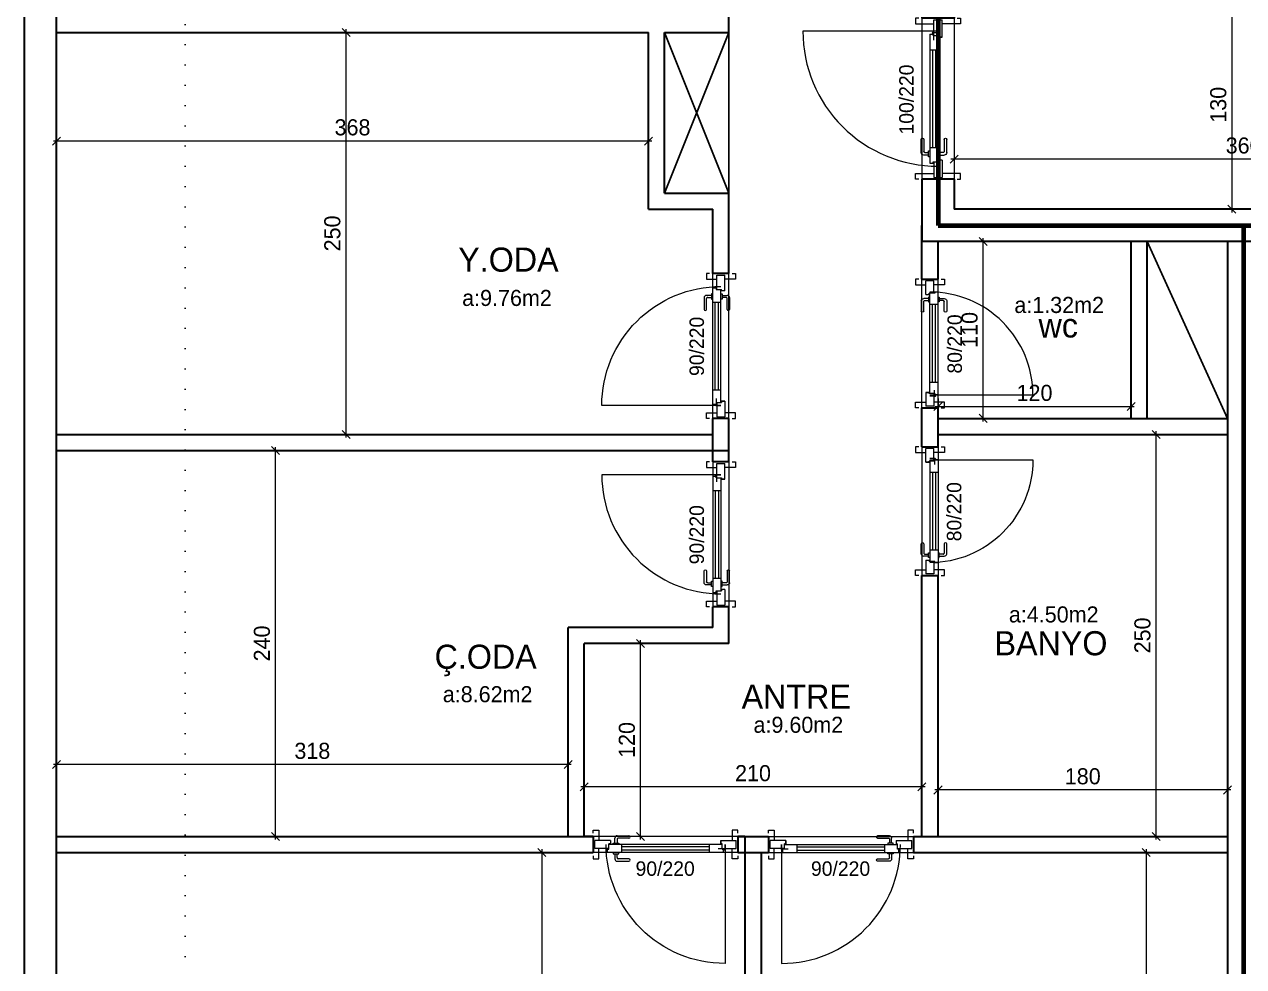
# Model space of a CAD drawing. Header units: centimetres. Extents: x 562865 to 1310255, y -148070 to 32737.
# Drawn here: x 599436 to 600194, y -1517 to -932 of the extents above; entities that cross this region are included whole.
import ezdxf
from ezdxf.enums import TextEntityAlignment as Align

# ---------------------------------------------------------------- set-up
doc = ezdxf.new("R2010")
doc.units = ezdxf.units.CM
doc.header["$LTSCALE"] = 2.5
doc.linetypes.add('DASHED', pattern=[0.25, 0.125, -0.125])
doc.linetypes.add('DOT', pattern=[0.25, 0, -0.25])
doc.layers.get('0').update_dxf_attribs({"color": 86})
for name, color, linetype, lineweight in [('1', 126, 'Continuous', 25), ('ADAKENARI', 18, 'Continuous', 5), ('DUVAR', 4, 'Continuous', 30), ('duvar-kesim', 7, 'Continuous', 0), ('GÖRÜNÜŞLER', 96, 'Continuous', 25), ('ince', 30, 'Continuous', 15), ('iç ölçü', 106, 'Continuous', 18), ('kapi', 9, 'Continuous', 0), ('kolon', 1, 'Continuous', 53)]:
    doc.layers.add(name, color=color, linetype=linetype, lineweight=lineweight)
for name, color, linetype in [('alan', 7, 'Continuous'), ('kapi-yazi', 7, 'Continuous'), ('mahal', 7, 'Continuous'), ('MAKINA', 4, 'Continuous'), ('MERBAS', 231, 'Continuous'), ('MIMARI', 3, 'Continuous'), ('Oda', 7, 'Continuous')]:
    doc.layers.add(name, color=color, linetype=linetype)
doc.styles.add('MAHALADI', font='arial.ttf')
doc.styles.add('PINAR', font='comic.ttf')
doc.dimstyles.new('TEMİZ ÖLÇÜ', dxfattribs={"dimtxt": 10, "dimasz": 5, "dimexe": 1.8, "dimexo": 0.625, "dimgap": 3, "dimtad": 1, "dimdec": 0, "dimrnd": 0.5, "dimzin": 1, "dimdsep": 46, "dimtxsty": 'PINAR', "dimblk": 'OBLIQUE', "dimcen": 0.9, "dimdle": 2, "dimclrd": 256, "dimclre": 256, "dimclrt": 7, "dimadec": 0, "dimazin": 0, "dimtfac": 1, "dimtdec": 0, "dimtofl": 0, "dimtmove": 2, "dimatfit": 2, "dimfxl": 10, "dimfxlon": 1, "dimlwd": -1, "dimlwe": -1, "dimarcsym": 0})

# ---------------------------------------------------------------- blocks, each defined once
blk = doc.blocks.new('_Oblique')
at = {"color": 0, "linetype": 'ByBlock', "lineweight": -2}
blk.add_line((-0.5, -0.5), (0.5, 0.5), dxfattribs=at)
blk = doc.blocks.new('*D174')
at = {"layer": 'Defpoints', "color": 0}
for p in [(600013.95, -977.73), (600373.95, -977.73), (600013.95, -1015.4)]:
    blk.add_point(p, dxfattribs=at)
at = {"layer": 'iç ölçü'}
for p, q in [((600375.95, -1015.4), (600011.95, -1015.4)), ((600013.95, -1010.4), (600013.95, -1017.2)), ((600373.95, -1010.4), (600373.95, -1017.2))]:
    blk.add_line(p, q, dxfattribs=at)
at = {"layer": 'iç ölçü', "linetype": 'ByBlock', "xscale": 5, "yscale": 5, "zscale": 5, "rotation": 180}
blk.add_blockref('_Oblique', (600013.95, -1015.4), dxfattribs=at)
at = {"layer": 'iç ölçü', "linetype": 'ByBlock', "xscale": 5, "yscale": 5, "zscale": 5}
blk.add_blockref('_Oblique', (600373.95, -1015.4), dxfattribs=at)
at = {"layer": 'iç ölçü', "color": 7, "insert": (600193.95, -1006.89), "char_height": 10, "attachment_point": 5, "style": 'PINAR'}
blk.add_mtext('360', dxfattribs=at)
blk = doc.blocks.new('*D148')
at = {"layer": 'Defpoints', "color": 0}
for p in [(594835.25, -754.66), (594855.25, -757.26), (594855.25, -770.98)]:
    blk.add_point(p, dxfattribs=at)
at = {"layer": 'iç ölçü'}
for p, q in [((594833.25, -757.26), (594857.25, -757.26)), ((594835.25, -755.28), (594835.25, -759.06)), ((594855.25, -767.26), (594855.25, -755.46))]:
    blk.add_line(p, q, dxfattribs=at)
at = {"layer": 'iç ölçü', "xscale": 5, "yscale": 5, "zscale": 5, "rotation": 180}
blk.add_blockref('_Oblique', (594835.25, -757.26), dxfattribs=at)
at = {"layer": 'iç ölçü', "xscale": 5, "yscale": 5, "zscale": 5}
blk.add_blockref('_Oblique', (594855.25, -757.26), dxfattribs=at)
at = {"layer": 'iç ölçü', "color": 7, "insert": (594847.75, -742.49), "char_height": 10, "attachment_point": 5, "style": 'PINAR'}
blk.add_mtext('20', dxfattribs=at)
blk = doc.blocks.new('*D149')
at = {"layer": 'Defpoints', "color": 0}
for p in [(595060.25, -732.85), (595060.25, -757.26), (594855.25, -770.98)]:
    blk.add_point(p, dxfattribs=at)
at = {"layer": 'iç ölçü'}
for p, q in [((595060.25, -747.26), (595060.25, -759.06)), ((594853.25, -757.26), (595062.25, -757.26)), ((594855.25, -767.26), (594855.25, -755.46))]:
    blk.add_line(p, q, dxfattribs=at)
at = {"layer": 'iç ölçü', "xscale": 5, "yscale": 5, "zscale": 5, "rotation": 180}
blk.add_blockref('_Oblique', (594855.25, -757.26), dxfattribs=at)
at = {"layer": 'iç ölçü', "xscale": 5, "yscale": 5, "zscale": 5}
blk.add_blockref('_Oblique', (595060.25, -757.26), dxfattribs=at)
at = {"layer": 'iç ölçü', "color": 7, "insert": (594957.75, -748.79), "char_height": 10, "attachment_point": 5, "style": 'PINAR'}
blk.add_mtext('205', dxfattribs=at)
blk = doc.blocks.new('*D150')
at = {"layer": 'Defpoints', "color": 0}
for p in [(595060.25, -732.85), (595085.25, -754.82), (595085.25, -757.26)]:
    blk.add_point(p, dxfattribs=at)
at = {"layer": 'iç ölçü'}
for p, q in [((595060.25, -747.26), (595060.25, -759.06)), ((595058.25, -757.26), (595087.25, -757.26)), ((595085.25, -755.44), (595085.25, -759.06))]:
    blk.add_line(p, q, dxfattribs=at)
at = {"layer": 'iç ölçü', "xscale": 5, "yscale": 5, "zscale": 5, "rotation": 180}
blk.add_blockref('_Oblique', (595060.25, -757.26), dxfattribs=at)
at = {"layer": 'iç ölçü', "xscale": 5, "yscale": 5, "zscale": 5}
blk.add_blockref('_Oblique', (595085.25, -757.26), dxfattribs=at)
at = {"layer": 'iç ölçü', "color": 7, "insert": (595072.75, -745.8), "char_height": 10, "attachment_point": 5, "style": 'PINAR'}
blk.add_mtext('25', dxfattribs=at)
blk = doc.blocks.new('*D151')
at = {"layer": 'Defpoints', "color": 0}
for p in [(595021.92, -789.21), (595028.67, -789.21), (595028.67, -814.21)]:
    blk.add_point(p, dxfattribs=at)
at = {"layer": 'iç ölçü'}
for p, q in [((595021.92, -816.21), (595021.92, -787.21)), ((595028.05, -789.21), (595020.12, -789.21)), ((595028.05, -814.21), (595020.12, -814.21))]:
    blk.add_line(p, q, dxfattribs=at)
at = {"layer": 'iç ölçü', "xscale": 5, "yscale": 5, "zscale": 5}
for p, rotation in [((595021.92, -789.21), 90), ((595021.92, -814.21), 270)]:
    blk.add_blockref('_Oblique', p, dxfattribs=dict(at, rotation=rotation))
at = {"layer": 'iç ölçü', "color": 7, "insert": (595033.82, -801.71), "char_height": 10, "attachment_point": 5, "rotation": 90, "style": 'PINAR'}
blk.add_mtext('25', dxfattribs=at)
blk = doc.blocks.new('*D152')
at = {"layer": 'Defpoints', "color": 0}
for p in [(595021.92, -609.21), (595026.14, -609.21), (595028.67, -789.21)]:
    blk.add_point(p, dxfattribs=at)
at = {"layer": 'iç ölçü'}
for p, q in [((595025.52, -609.21), (595020.12, -609.21)), ((595021.92, -791.21), (595021.92, -607.21)), ((595028.05, -789.21), (595020.12, -789.21))]:
    blk.add_line(p, q, dxfattribs=at)
at = {"layer": 'iç ölçü', "xscale": 5, "yscale": 5, "zscale": 5}
for p, rotation in [((595021.92, -609.21), 90), ((595021.92, -789.21), 270)]:
    blk.add_blockref('_Oblique', p, dxfattribs=dict(at, rotation=rotation))
at = {"layer": 'iç ölçü', "color": 7, "insert": (595013.46, -699.21), "char_height": 10, "attachment_point": 5, "rotation": 90, "style": 'PINAR'}
blk.add_mtext('180', dxfattribs=at)
blk = doc.blocks.new('*D153')
at = {"layer": 'Defpoints', "color": 0}
for p in [(595021.92, -584.21), (595026.14, -584.21), (595026.14, -609.21)]:
    blk.add_point(p, dxfattribs=at)
at = {"layer": 'iç ölçü'}
for p, q in [((595021.92, -611.21), (595021.92, -582.21)), ((595025.52, -584.21), (595020.12, -584.21)), ((595025.52, -609.21), (595020.12, -609.21))]:
    blk.add_line(p, q, dxfattribs=at)
at = {"layer": 'iç ölçü', "xscale": 5, "yscale": 5, "zscale": 5}
for p, rotation in [((595021.92, -584.21), 90), ((595021.92, -609.21), 270)]:
    blk.add_blockref('_Oblique', p, dxfattribs=dict(at, rotation=rotation))
at = {"layer": 'iç ölçü', "color": 7, "insert": (595037.05, -596.71), "char_height": 10, "attachment_point": 5, "rotation": 90, "style": 'PINAR'}
blk.add_mtext('25', dxfattribs=at)
blk = doc.blocks.new('*D154')
at = {"layer": 'Defpoints', "color": 0}
for p in [(594705.25, -699.23), (594705.25, -700.16), (594835.25, -699.23)]:
    blk.add_point(p, dxfattribs=at)
at = {"layer": 'iç ölçü'}
for p, q in [((594837.25, -700.16), (594703.25, -700.16)), ((594705.25, -699.85), (594705.25, -701.96)), ((594835.25, -699.85), (594835.25, -701.96))]:
    blk.add_line(p, q, dxfattribs=at)
at = {"layer": 'iç ölçü', "xscale": 5, "yscale": 5, "zscale": 5, "rotation": 180}
blk.add_blockref('_Oblique', (594705.25, -700.16), dxfattribs=at)
at = {"layer": 'iç ölçü', "xscale": 5, "yscale": 5, "zscale": 5}
blk.add_blockref('_Oblique', (594835.25, -700.16), dxfattribs=at)
at = {"layer": 'iç ölçü', "color": 7, "insert": (594770.25, -691.73), "char_height": 10, "attachment_point": 5, "style": 'PINAR'}
blk.add_mtext('130', dxfattribs=at)
blk = doc.blocks.new('fm-door1')
at = {"linetype": 'Continuous'}
for p, q in [((0, 25), (0, -25)), ((100, 25), (0, 25)), ((79.7, 31.8), (79.7, -0.3)), ((84, 27.6), (127.8, 27.6)), ((90, 50), (910, 50)), ((90, 50), (90, 30)), ((100, 30), (90, 30)), ((100, 30), (100, -5)), ((100, 30), (100, -5)), ((100, 0), (900, 0)), ((190, 50), (190, 0)), ((810, 50), (810, 0)), ((910, 30), (900, 30)), ((900, 30), (900, -5)), ((900, 25), (1000, 25)), ((910, 50), (910, 30)), ((1000, 25), (1000, -25)), ((110, -25), (0, -25)), ((100, -5), (110, -5)), ((110, -5), (100, -5)), ((110, -5), (110, -25)), ((110, -25), (110, -5)), ((890, -25), (890, -5)), ((890, -5), (900, -5)), ((890, -25), (1000, -25))]:
    blk.add_line(p, q, dxfattribs=at)
at = {"color": 8, "linetype": 'Continuous'}
for p, q in [((190, 35), (810, 35)), ((190, 15), (810, 15))]:
    blk.add_line(p, q, dxfattribs=at)
at = {"linetype": 'Continuous'}
for points in [[(857.6, 58.1), (857.6, 88.9, 0.414214), (842.4, 104.1), (758.6, 104.1, 1), (758.6, 88.9), (834.8, 88.9, -0.414214), (842.4, 81.3), (842.4, 58.1)], [(857.6, -8.1), (857.6, -38.9, -0.414214), (842.4, -54.1), (758.6, -54.1, -1), (758.6, -38.9), (834.8, -38.9, 0.414214), (842.4, -31.3), (842.4, -8.1)]]:
    blk.add_lwpolyline(points, format="xyb", dxfattribs=at)
for points in [[(869, 50), (869, 58.1), (831, 58.1), (831, 50)], [(869, 0), (869, -8.1), (831, -8.1), (831, 0)]]:
    blk.add_lwpolyline(points, dxfattribs=at)
blk.add_circle((84, 31.8), 4.26, dxfattribs=at)
blk = doc.blocks.new('*D145')
at = {"layer": 'Defpoints', "color": 0}
for p in [(594908.08, -814.21), (594877.98, -944.21), (594908.08, -944.21)]:
    blk.add_point(p, dxfattribs=at)
at = {"layer": 'iç ölçü'}
for p, q in [((594882.98, -814.21), (594876.18, -814.21)), ((594877.98, -812.21), (594877.98, -946.21)), ((594882.98, -944.21), (594876.18, -944.21))]:
    blk.add_line(p, q, dxfattribs=at)
at = {"layer": 'iç ölçü', "xscale": 5, "yscale": 5, "zscale": 5}
for p, rotation in [((594877.98, -814.21), 90), ((594877.98, -944.21), 270)]:
    blk.add_blockref('_Oblique', p, dxfattribs=dict(at, rotation=rotation))
at = {"layer": 'iç ölçü', "color": 7, "insert": (594869.55, -879.21), "char_height": 10, "attachment_point": 5, "rotation": 90, "style": 'PINAR'}
blk.add_mtext('130', dxfattribs=at)
blk = doc.blocks.new('*D146')
at = {"layer": 'Defpoints', "color": 0}
for p in [(594879, -84.21), (594885.25, -84.21), (594877.98, -214.21)]:
    blk.add_point(p, dxfattribs=at)
at = {"layer": 'iç ölçü'}
for p, q in [((594879, -216.21), (594879, -82.21)), ((594884, -84.21), (594877.2, -84.21)), ((594878.61, -214.21), (594880.8, -214.21))]:
    blk.add_line(p, q, dxfattribs=at)
at = {"layer": 'iç ölçü', "xscale": 5, "yscale": 5, "zscale": 5}
for p, rotation in [((594879, -84.21), 90), ((594879, -214.21), 270)]:
    blk.add_blockref('_Oblique', p, dxfattribs=dict(at, rotation=rotation))
at = {"layer": 'iç ölçü', "color": 7, "insert": (594870.57, -149.21), "char_height": 10, "attachment_point": 5, "rotation": 90, "style": 'PINAR'}
blk.add_mtext('130', dxfattribs=at)
blk = doc.blocks.new('*D147')
at = {"layer": 'Defpoints', "color": 0}
for p in [(594705.25, -288.43), (594835.25, -288.43), (594835.25, -303.04)]:
    blk.add_point(p, dxfattribs=at)
at = {"layer": 'iç ölçü'}
for p, q in [((594703.25, -303.04), (594837.25, -303.04)), ((594705.25, -298.04), (594705.25, -304.84)), ((594835.25, -298.04), (594835.25, -304.84))]:
    blk.add_line(p, q, dxfattribs=at)
at = {"layer": 'iç ölçü', "xscale": 5, "yscale": 5, "zscale": 5, "rotation": 180}
blk.add_blockref('_Oblique', (594705.25, -303.04), dxfattribs=at)
at = {"layer": 'iç ölçü', "xscale": 5, "yscale": 5, "zscale": 5}
blk.add_blockref('_Oblique', (594835.25, -303.04), dxfattribs=at)
at = {"layer": 'iç ölçü', "color": 7, "insert": (594770.25, -294.61), "char_height": 10, "attachment_point": 5, "style": 'PINAR'}
blk.add_mtext('130', dxfattribs=at)
blk = doc.blocks.new('*D198')
at = {"layer": 'Defpoints', "color": 0}
for p in [(600051.9, -1446.52), (600051.9, -1761.52), (600133.32, -1761.52)]:
    blk.add_point(p, dxfattribs=at)
at = {"layer": 'iç ölçü'}
for p, q in [((600128.32, -1446.52), (600135.12, -1446.52)), ((600133.32, -1444.52), (600133.32, -1763.52)), ((600128.32, -1761.52), (600135.12, -1761.52))]:
    blk.add_line(p, q, dxfattribs=at)
at = {"layer": 'iç ölçü', "linetype": 'ByBlock', "xscale": 5, "yscale": 5, "zscale": 5}
for p, rotation in [((600133.32, -1446.52), 90), ((600133.32, -1761.52), 270)]:
    blk.add_blockref('_Oblique', p, dxfattribs=dict(at, rotation=rotation))
at = {"layer": 'iç ölçü', "color": 7, "insert": (600124.83, -1604.02), "char_height": 10, "attachment_point": 5, "rotation": 90, "style": 'PINAR'}
blk.add_mtext('315', dxfattribs=at)
blk = doc.blocks.new('*D201')
at = {"layer": 'Defpoints', "color": 0}
for p in [(599711.36, -1446.52), (599711.36, -1881.52), (599757.64, -1881.52)]:
    blk.add_point(p, dxfattribs=at)
at = {"layer": 'iç ölçü'}
for p, q in [((599752.64, -1446.52), (599759.44, -1446.52)), ((599757.64, -1444.52), (599757.64, -1883.52)), ((599752.64, -1881.52), (599759.44, -1881.52))]:
    blk.add_line(p, q, dxfattribs=at)
at = {"layer": 'iç ölçü', "linetype": 'ByBlock', "xscale": 5, "yscale": 5, "zscale": 5}
for p, rotation in [((599757.64, -1446.52), 90), ((599757.64, -1881.52), 270)]:
    blk.add_blockref('_Oblique', p, dxfattribs=dict(at, rotation=rotation))
at = {"layer": 'iç ölçü', "color": 7, "insert": (599749.15, -1664.02), "char_height": 10, "attachment_point": 5, "rotation": 90, "style": 'PINAR'}
blk.add_mtext('435', dxfattribs=at)
blk = doc.blocks.new('*D203')
at = {"layer": 'Defpoints', "color": 0}
for p in [(599592.07, -1196.52), (599631.28, -1196.52), (599631.28, -1436.52)]:
    blk.add_point(p, dxfattribs=at)
at = {"layer": 'iç ölçü'}
for p, q in [((599597.07, -1196.52), (599590.27, -1196.52)), ((599592.07, -1438.52), (599592.07, -1194.52)), ((599597.07, -1436.52), (599590.27, -1436.52))]:
    blk.add_line(p, q, dxfattribs=at)
at = {"layer": 'iç ölçü', "linetype": 'ByBlock', "xscale": 5, "yscale": 5, "zscale": 5}
for p, rotation in [((599592.07, -1196.52), 90), ((599592.07, -1436.52), 270)]:
    blk.add_blockref('_Oblique', p, dxfattribs=dict(at, rotation=rotation))
at = {"layer": 'iç ölçü', "color": 7, "insert": (599583.66, -1316.52), "char_height": 10, "attachment_point": 5, "rotation": 90, "style": 'PINAR'}
blk.add_mtext('240', dxfattribs=at)
blk = doc.blocks.new('*D204')
at = {"layer": 'Defpoints', "color": 0}
for p in [(599455.95, -1333.03), (599773.95, -1333.03), (599455.95, -1391.8)]:
    blk.add_point(p, dxfattribs=at)
at = {"layer": 'iç ölçü'}
for p, q in [((599455.95, -1386.8), (599455.95, -1393.6)), ((599773.95, -1386.8), (599773.95, -1393.6)), ((599775.95, -1391.8), (599453.95, -1391.8))]:
    blk.add_line(p, q, dxfattribs=at)
at = {"layer": 'iç ölçü', "linetype": 'ByBlock', "xscale": 5, "yscale": 5, "zscale": 5, "rotation": 180}
blk.add_blockref('_Oblique', (599455.95, -1391.8), dxfattribs=at)
at = {"layer": 'iç ölçü', "linetype": 'ByBlock', "xscale": 5, "yscale": 5, "zscale": 5}
blk.add_blockref('_Oblique', (599773.95, -1391.8), dxfattribs=at)
at = {"layer": 'iç ölçü', "color": 7, "insert": (599614.95, -1383.34), "char_height": 10, "attachment_point": 5, "style": 'PINAR'}
blk.add_mtext('318', dxfattribs=at)
blk = doc.blocks.new('*D205')
at = {"layer": 'Defpoints', "color": 0}
for p in [(599635.93, -936.52), (599649.86, -936.52), (599649.86, -1186.52)]:
    blk.add_point(p, dxfattribs=at)
at = {"layer": 'iç ölçü'}
for p, q in [((599640.93, -936.52), (599634.13, -936.52)), ((599635.93, -1188.52), (599635.93, -934.52)), ((599640.93, -1186.52), (599634.13, -1186.52))]:
    blk.add_line(p, q, dxfattribs=at)
at = {"layer": 'iç ölçü', "linetype": 'ByBlock', "xscale": 5, "yscale": 5, "zscale": 5}
for p, rotation in [((599635.93, -936.52), 90), ((599635.93, -1186.52), 270)]:
    blk.add_blockref('_Oblique', p, dxfattribs=dict(at, rotation=rotation))
at = {"layer": 'iç ölçü', "color": 7, "insert": (599627.45, -1061.52), "char_height": 10, "attachment_point": 5, "rotation": 90, "style": 'PINAR'}
blk.add_mtext('250', dxfattribs=at)
blk = doc.blocks.new('*D206')
at = {"layer": 'Defpoints', "color": 0}
for p in [(599455.95, -1004.11), (599455.95, -1010.29), (599823.95, -1010.29)]:
    blk.add_point(p, dxfattribs=at)
at = {"layer": 'iç ölçü'}
for p, q in [((599825.95, -1004.11), (599453.95, -1004.11)), ((599455.95, -1009.11), (599455.95, -1002.31)), ((599823.95, -1009.11), (599823.95, -1002.31))]:
    blk.add_line(p, q, dxfattribs=at)
at = {"layer": 'iç ölçü', "linetype": 'ByBlock', "xscale": 5, "yscale": 5, "zscale": 5, "rotation": 180}
blk.add_blockref('_Oblique', (599455.95, -1004.11), dxfattribs=at)
at = {"layer": 'iç ölçü', "linetype": 'ByBlock', "xscale": 5, "yscale": 5, "zscale": 5}
blk.add_blockref('_Oblique', (599823.95, -1004.11), dxfattribs=at)
at = {"layer": 'iç ölçü', "color": 7, "insert": (599639.95, -995.6), "char_height": 10, "attachment_point": 5, "style": 'PINAR'}
blk.add_mtext('368', dxfattribs=at)
blk = doc.blocks.new('*D212')
at = {"layer": 'Defpoints', "color": 0}
for p in [(600139.57, -1186.52), (600149.17, -1186.52), (600149.17, -1436.52)]:
    blk.add_point(p, dxfattribs=at)
at = {"layer": 'iç ölçü'}
for p, q in [((600144.57, -1186.52), (600137.77, -1186.52)), ((600139.57, -1438.52), (600139.57, -1184.52)), ((600144.57, -1436.52), (600137.77, -1436.52))]:
    blk.add_line(p, q, dxfattribs=at)
at = {"layer": 'iç ölçü', "linetype": 'ByBlock', "xscale": 5, "yscale": 5, "zscale": 5}
for p, rotation in [((600139.57, -1186.52), 90), ((600139.57, -1436.52), 270)]:
    blk.add_blockref('_Oblique', p, dxfattribs=dict(at, rotation=rotation))
at = {"layer": 'iç ölçü', "color": 7, "insert": (600131.09, -1311.52), "char_height": 10, "attachment_point": 5, "rotation": 90, "style": 'PINAR'}
blk.add_mtext('250', dxfattribs=at)
blk = doc.blocks.new('*D213')
at = {"layer": 'Defpoints', "color": 0}
for p in [(600183.95, -1215.16), (600003.95, -1335.71), (600003.95, -1407.63)]:
    blk.add_point(p, dxfattribs=at)
at = {"layer": 'iç ölçü'}
for p, q in [((600185.95, -1407.63), (600001.95, -1407.63)), ((600003.95, -1402.63), (600003.95, -1409.43)), ((600183.95, -1402.63), (600183.95, -1409.43))]:
    blk.add_line(p, q, dxfattribs=at)
at = {"layer": 'iç ölçü', "linetype": 'ByBlock', "xscale": 5, "yscale": 5, "zscale": 5, "rotation": 180}
blk.add_blockref('_Oblique', (600003.95, -1407.63), dxfattribs=at)
at = {"layer": 'iç ölçü', "linetype": 'ByBlock', "xscale": 5, "yscale": 5, "zscale": 5}
blk.add_blockref('_Oblique', (600183.95, -1407.63), dxfattribs=at)
at = {"layer": 'iç ölçü', "color": 7, "insert": (600093.95, -1399.17), "char_height": 10, "attachment_point": 5, "style": 'PINAR'}
blk.add_mtext('180', dxfattribs=at)
blk = doc.blocks.new('*D214')
at = {"layer": 'Defpoints', "color": 0}
for p in [(600032.03, -1066.52), (600090.52, -1066.52), (600090.52, -1176.52)]:
    blk.add_point(p, dxfattribs=at)
at = {"layer": 'iç ölçü'}
for p, q in [((600037.03, -1066.52), (600030.23, -1066.52)), ((600032.03, -1178.52), (600032.03, -1064.52)), ((600037.03, -1176.52), (600030.23, -1176.52))]:
    blk.add_line(p, q, dxfattribs=at)
at = {"layer": 'iç ölçü', "linetype": 'ByBlock', "xscale": 5, "yscale": 5, "zscale": 5}
for p, rotation in [((600032.03, -1066.52), 90), ((600032.03, -1176.52), 270)]:
    blk.add_blockref('_Oblique', p, dxfattribs=dict(at, rotation=rotation))
at = {"layer": 'iç ölçü', "color": 7, "insert": (600023.62, -1121.52), "char_height": 10, "attachment_point": 5, "rotation": 90, "style": 'PINAR'}
blk.add_mtext('110', dxfattribs=at)
blk = doc.blocks.new('*D215')
at = {"layer": 'Defpoints', "color": 0}
for p in [(600003.95, -1084.69), (600123.95, -1084.69), (600123.95, -1169.16)]:
    blk.add_point(p, dxfattribs=at)
at = {"layer": 'iç ölçü'}
for p, q in [((600003.95, -1164.16), (600003.95, -1170.96)), ((600123.95, -1164.16), (600123.95, -1170.96)), ((600001.95, -1169.16), (600125.95, -1169.16))]:
    blk.add_line(p, q, dxfattribs=at)
at = {"layer": 'iç ölçü', "linetype": 'ByBlock', "xscale": 5, "yscale": 5, "zscale": 5, "rotation": 180}
blk.add_blockref('_Oblique', (600003.95, -1169.16), dxfattribs=at)
at = {"layer": 'iç ölçü', "linetype": 'ByBlock', "xscale": 5, "yscale": 5, "zscale": 5}
blk.add_blockref('_Oblique', (600123.95, -1169.16), dxfattribs=at)
at = {"layer": 'iç ölçü', "color": 7, "insert": (600063.95, -1160.75), "char_height": 10, "attachment_point": 5, "style": 'PINAR'}
blk.add_mtext('120', dxfattribs=at)
blk = doc.blocks.new('*D195')
at = {"layer": 'Defpoints', "color": 0}
for p in [(599783.95, -1405.64), (599783.95, -1410.84), (599993.95, -1410.84)]:
    blk.add_point(p, dxfattribs=at)
at = {"layer": 'iç ölçü'}
for p, q in [((599995.95, -1405.64), (599781.95, -1405.64)), ((599783.95, -1410.21), (599783.95, -1403.84)), ((599993.95, -1410.21), (599993.95, -1403.84))]:
    blk.add_line(p, q, dxfattribs=at)
at = {"layer": 'iç ölçü', "linetype": 'ByBlock', "xscale": 5, "yscale": 5, "zscale": 5, "rotation": 180}
blk.add_blockref('_Oblique', (599783.95, -1405.64), dxfattribs=at)
at = {"layer": 'iç ölçü', "linetype": 'ByBlock', "xscale": 5, "yscale": 5, "zscale": 5}
blk.add_blockref('_Oblique', (599993.95, -1405.64), dxfattribs=at)
at = {"layer": 'iç ölçü', "color": 7, "insert": (599888.95, -1397.23), "char_height": 10, "attachment_point": 5, "style": 'PINAR'}
blk.add_mtext('210', dxfattribs=at)
blk = doc.blocks.new('*D196')
at = {"layer": 'Defpoints', "color": 0}
for p in [(599818.95, -1316.52), (599828.95, -1316.52), (599834.57, -1436.52)]:
    blk.add_point(p, dxfattribs=at)
at = {"layer": 'iç ölçü'}
for p, q in [((599823.95, -1316.52), (599817.15, -1316.52)), ((599818.95, -1438.52), (599818.95, -1314.52)), ((599823.95, -1436.52), (599817.15, -1436.52))]:
    blk.add_line(p, q, dxfattribs=at)
at = {"layer": 'iç ölçü', "linetype": 'ByBlock', "xscale": 5, "yscale": 5, "zscale": 5}
for p, rotation in [((599818.95, -1316.52), 90), ((599818.95, -1436.52), 270)]:
    blk.add_blockref('_Oblique', p, dxfattribs=dict(at, rotation=rotation))
at = {"layer": 'iç ölçü', "color": 7, "insert": (599810.54, -1376.52), "char_height": 10, "attachment_point": 5, "rotation": 90, "style": 'PINAR'}
blk.add_mtext('120', dxfattribs=at)
blk = doc.blocks.new('A$C25296537')
at = {"color": 4, "ltscale": 0.1}
for p, q in [((245.32, 314.98), (241.85, 314.98)), ((241.85, 314.98), (241.85, 263.57)), ((245.32, 314.98), (245.32, 263.57)), ((241.85, 263.57), (245.32, 263.57)), ((249.24, 264.98), (245.71, 264.98)), ((245.71, 264.98), (245.71, 214.98)), ((249.24, 264.98), (249.24, 214.98)), ((245.71, 214.98), (249.24, 214.98))]:
    blk.add_line(p, q, dxfattribs=at)
at = {"layer": '1', "linetype": 'DASHED', "ltscale": 20}
blk.add_line((224, 725), (224, 722), dxfattribs=at)
at = {"layer": 'DUVAR'}
for p, q in [((474, 900), (74, 900)), ((74, 861.21), (74, 900)), ((474, 861.21), (474, 900)), ((454, 880), (94, 880)), ((94, 861.21), (94, 880)), ((454, 861.21), (454, 880)), ((94, 861.21), (74, 861.21)), ((454, 861.21), (474, 861.21)), ((74, 750), (74, 761.21)), ((94, 761.21), (74, 761.21)), ((94, 750), (94, 761.21)), ((454, 750), (454, 761.21)), ((454, 761.21), (474, 761.21)), ((474, 750), (474, 761.21)), ((74, 210), (74, 690)), ((94, 210), (94, 690)), ((224, 355), (224, 314.98)), ((244, 355), (244, 314.98)), ((224, 314.98), (244, 314.98)), ((224, 214.98), (224, 175)), ((224, 214.98), (244, 214.98)), ((244, 214.98), (244, 175)), ((74, 150), (74, 138.79)), ((94, 150), (94, 138.79)), ((454, 150), (454, 138.79)), ((474, 150), (474, 138.79)), ((94, 138.79), (74, 138.79)), ((454, 138.79), (474, 138.79)), ((74, 38.79), (74, 0)), ((94, 38.79), (74, 38.79)), ((94, 38.79), (94, 20)), ((454, 38.79), (454, 20)), ((454, 38.79), (474, 38.79)), ((474, 38.79), (474, 0)), ((454, 20), (94, 20)), ((474, 0), (74, 0))]:
    blk.add_line(p, q, dxfattribs=at)
at = {"layer": 'duvar-kesim'}
for p, q in [((74, 761.21), (74, 861.21)), ((94, 761.21), (94, 861.21)), ((454, 761.21), (454, 861.21)), ((474, 761.21), (474, 861.21)), ((224, 314.98), (224, 214.98)), ((244, 314.98), (244, 214.98)), ((74, 138.79), (74, 38.79)), ((94, 138.79), (94, 38.79)), ((454, 138.79), (454, 38.79)), ((474, 138.79), (474, 38.79))]:
    blk.add_line(p, q, dxfattribs=at)
at = {"layer": 'ince', "ltscale": 0.1}
for p, q in [((244, 330.42), (265.64, 330.42)), ((265.64, 330.42), (265.64, 198.81)), ((244, 302.6), (244, 314.98)), ((244, 214.98), (244, 198.81)), ((244, 198.81), (265.64, 198.81))]:
    blk.add_line(p, q, dxfattribs=at)
at = {"layer": 'kapi'}
for points in [[(72, 861.21), (70, 861.21), (70, 857.71), (81.5, 857.71)], [(96, 861.21), (98, 861.21), (98, 857.71), (86.5, 857.71)], [(452, 861.21), (450, 861.21), (450, 857.71), (461.5, 857.71)], [(476, 861.21), (478, 861.21), (478, 857.71), (466.5, 857.71)], [(72, 761.21), (70, 761.21), (70, 764.71), (81.5, 764.71)], [(96, 761.21), (98, 761.21), (98, 764.71), (86.5, 764.71)], [(452, 761.21), (450, 761.21), (450, 764.71), (461.5, 764.71)], [(476, 761.21), (478, 761.21), (478, 764.71), (466.5, 764.71)], [(72, 138.79), (70, 138.79), (70, 135.29), (81.5, 135.29)], [(96, 138.79), (98, 138.79), (98, 135.29), (86.5, 135.29)], [(452, 138.79), (450, 138.79), (450, 135.29), (461.5, 135.29)], [(476, 138.79), (478, 138.79), (478, 135.29), (466.5, 135.29)], [(72, 38.79), (70, 38.79), (70, 42.29), (81.5, 42.29)], [(96, 38.79), (98, 38.79), (98, 42.29), (86.5, 42.29)], [(452, 38.79), (450, 38.79), (450, 42.29), (461.5, 42.29)], [(476, 38.79), (478, 38.79), (478, 42.29), (466.5, 42.29)]]:
    blk.add_lwpolyline(points, dxfattribs=at)
for points in [[(84, 769.21), (0, 769.21, -0.414214), (84, 853.21, -0.414214)], [(464, 769.21), (548, 769.21, 0.414214), (464, 853.21, 0.414214)], [(84, 130.79), (0, 130.79, 0.414214), (84, 46.79, 0.414214)], [(464, 130.79), (548, 130.79, -0.414214), (464, 46.79, -0.414214)]]:
    blk.add_lwpolyline(points, format="xyb", dxfattribs=at)
at = {"layer": 'kolon'}
for points in [[(74, 750), (104, 750), (104, 690), (74, 690)], [(474, 150), (474, 750), (224, 750), (224, 720), (449, 720), (449, 380), (224, 380), (224, 355), (449, 355), (449, 175), (224, 175), (224, 150)], [(74, 210), (104, 210), (104, 150), (74, 150)]]:
    blk.add_lwpolyline(points, close=True, dxfattribs=at)
blk.add_lwpolyline([(224, 150), (474, 150)], dxfattribs=at)
at = {"layer": 'MAKINA', "ltscale": 0.1}
for p, q in [((412.79, 211.39), (412.79, 216.08)), ((441.45, 216.08), (441.45, 211.39))]:
    blk.add_line(p, q, dxfattribs=at)
at = {"layer": 'MERBAS'}
for p, q in [((224, 600), (224, 720)), ((224, 720), (449, 720)), ((449, 720), (449, 380)), ((224, 380), (224, 500)), ((449, 380), (224, 380))]:
    blk.add_line(p, q, dxfattribs=at)
for points in [[(224, 660), (319, 660, -0.414214), (389, 590), (389, 510, -0.414214), (319, 440), (224, 440)], [(224, 600), (319, 600, -0.414214), (329, 590), (329, 510, -0.414214), (319, 500), (224, 500)]]:
    blk.add_lwpolyline(points, format="xyb", dxfattribs=at)
at = {"layer": 'MIMARI', "ltscale": 0.1}
for p, q in [((333.87, 360.5), (331.52, 360.5)), ((331.52, 337.69), (331.52, 360.5)), ((333.87, 340.03), (333.87, 360.5)), ((345.6, 360.5), (343.26, 360.5)), ((343.26, 360.5), (343.26, 340.03)), ((345.6, 360.5), (345.6, 337.69)), ((345.6, 337.69), (331.52, 337.69)), ((343.26, 340.03), (333.87, 340.03)), ((412.79, 318.61), (441.45, 318.61)), ((412.79, 318.61), (441.45, 318.61)), ((412.79, 313.92), (412.79, 318.61)), ((441.45, 318.61), (441.45, 313.92)), ((441.45, 318.61), (441.45, 313.92)), ((412.79, 313.92), (441.45, 313.92)), ((412.79, 313.92), (441.45, 313.92)), ((412.79, 308.05), (424.53, 308.05)), ((412.79, 221.95), (412.79, 308.05)), ((424.53, 221.95), (424.53, 308.05)), ((412.79, 221.95), (424.53, 221.95)), ((412.79, 216.08), (441.45, 216.08)), ((412.79, 211.39), (441.45, 211.39)), ((345.6, 192.31), (331.52, 192.31)), ((331.52, 192.31), (331.52, 169.5)), ((343.26, 189.97), (333.87, 189.97)), ((333.87, 189.97), (333.87, 169.5)), ((343.26, 169.5), (343.26, 189.97)), ((345.6, 169.5), (345.6, 192.31)), ((333.87, 169.5), (331.52, 169.5)), ((345.6, 169.5), (343.26, 169.5))]:
    blk.add_line(p, q, dxfattribs=at)
for points in [[(343.26, 355), (333.87, 355)], [(390.47, 194.95), (402.43, 194.95), (402.43, 335.05), (251.07, 335.05), (251.07, 330.42)], [(390.47, 197.3), (400.08, 197.3), (400.08, 332.7), (253.42, 332.7), (253.42, 330.42)], [(251.07, 198.81), (251.07, 194.95), (390.47, 194.95)], [(253.42, 198.81), (253.42, 197.3), (390.47, 197.3)], [(343.26, 175), (333.87, 175)]]:
    blk.add_lwpolyline(points, dxfattribs=at)
for points in [[(341.01, 337.69), (341.01, 336.49), (335.96, 336.49), (335.96, 337.69)], [(339.54, 336.49), (338.59, 335.05), (338.56, 335.05), (337.65, 336.49)], [(341.01, 192.31), (341.01, 193.51), (335.96, 193.51), (335.96, 192.31)], [(339.54, 193.51), (338.59, 194.95), (338.56, 194.95), (337.65, 193.51)]]:
    blk.add_lwpolyline(points, close=True, dxfattribs=at)
for points in [[(341.01, 337.69), (341.01, 336.49), (335.96, 337.69), (335.96, 336.49)], [(337.65, 336.49), (338.56, 335.05), (339.54, 336.49), (338.58, 335.02)], [(341.01, 192.31), (341.01, 193.51), (335.96, 192.31), (335.96, 193.51)], [(337.65, 193.51), (338.56, 194.95), (339.54, 193.51), (338.58, 194.98)]]:
    blk.add_solid(points, dxfattribs=at)
at = {"layer": 'kapi', "yscale": 0.09999999999990905, "zscale": 0.098}
for p, xscale, rotation in [((84, 762.21), 0.09799999999995634, 90), ((464, 762.21), -0.09799999999995634, 270), ((84, 137.79), -0.09799999999995634, 90), ((464, 137.79), 0.09799999999995634, 270)]:
    blk.add_blockref('fm-door1', p, dxfattribs=dict(at, xscale=xscale, rotation=rotation))
at = {"layer": 'alan', "style": 'MAHALADI'}
blk.add_text('alan :3.80 m²', height=10, dxfattribs=at).set_placement((341.24, 257.25), align=Align.CENTER)
at = {"layer": 'kapi-yazi', "style": 'PINAR'}
for rotation, p in [(270, (64, 811.74)), (90, (484, 811.21)), (90, (64.37, 88.26)), (270, (483.63, 88.79))]:
    blk.add_text('100/220', height=9, rotation=rotation, dxfattribs=at).set_placement(p, align=Align.MIDDLE_CENTER)
at = {"layer": 'Oda', "style": 'MAHALADI'}
blk.add_text('ASANSÖR', height=15, dxfattribs=at).set_placement((341.24, 272.25), align=Align.CENTER)
at = {"layer": 'iç ölçü'}
for base, p1, p2, angle, override, picture, middle in [((267.75, 880), (266.73, 750), (274, 880), 90, {"dimfxl": 5, "dimarcsym": 1}, '*D146', (259.32, 815)), ((224, 661.17), (94, 675.78), (224, 675.78), 180, {"dimfxl": 5, "dimarcsym": 1}, '*D147', (159, 669.6)), ((410.67, 355), (417.42, 175), (414.89, 355), 90, {"dimtxsty": 'PINAR'}, '*D152', (402.21, 265)), ((94, 264.05), (224, 264.98), (94, 264.98), 180, {"dimfxl": 5, "dimarcsym": 1}, '*D154', (159, 272.48)), ((449, 206.95), (244, 193.23), (449, 231.36), 180, {"dimtxsty": 'PINAR'}, '*D149', (346.5, 215.42)), ((266.73, 20), (296.83, 150), (296.83, 20), 90, {"dimfxl": 5, "dimarcsym": 1}, '*D145', (258.3, 85))]:
    dim = blk.add_linear_dim(base=base, p1=p1, p2=p2, angle=angle, dimstyle='TEMİZ ÖLÇÜ', override=override, dxfattribs=at)
    dim.commit()
    dim.dimension.update_dxf_attribs({"geometry": picture, "text_midpoint": middle, "insert": (-594611.25, 964.21)})
for base, p1, p2, angle, picture, middle in [((410.67, 380), (414.89, 355), (414.89, 380), 90, '*D153', (425.8, 367.5)), ((244, 206.95), (224, 209.55), (244, 193.23), 180, '*D148', (236.5, 221.72)), ((474, 206.95), (449, 231.36), (474, 209.39), 180, '*D150', (461.5, 218.41)), ((410.67, 175), (417.42, 150), (417.42, 175), 90, '*D151', (422.57, 162.5))]:
    dim = blk.add_linear_dim(base=base, p1=p1, p2=p2, angle=angle, dimstyle='TEMİZ ÖLÇÜ', override={"dimtxsty": 'PINAR'}, dxfattribs=at)
    dim.commit()
    dim.dimension.update_dxf_attribs({"geometry": picture, "text_midpoint": middle, "dimtype": 128, "insert": (-594611.25, 964.21)})

msp = doc.modelspace()

# ---------------------------------------------------------------- linework, layer by layer
at = {"layer": 'ADAKENARI', "color": 2, "linetype": 'DOT', "ltscale": 20}
msp.add_lwpolyline([(600851.95, 328.48), (599535.95, 328.48), (599535.95, -1801.52), (600851.95, -1801.52)], close=True, dxfattribs=at)
at = {"layer": 'DUVAR'}
for p, q in [((599435.95, -1901.52), (599435.95, 428.48)), ((599455.95, -1801.52), (599455.95, 328.48)), ((599873.95, -936.52), (599873.95, -916.32)), ((599455.95, -936.52), (599823.95, -936.52)), ((599823.95, -1046.52), (599823.95, -936.52)), ((599833.95, -1036.52), (599833.95, -936.52)), ((599833.95, -936.52), (599873.95, -936.52)), ((599833.95, -1036.52), (599873.95, -1036.52)), ((599873.95, -1086.52), (599873.95, -1036.52)), ((599823.95, -1046.52), (599863.95, -1046.52)), ((599863.95, -1086.52), (599863.95, -1046.52)), ((599993.95, -1089.97), (599993.95, -1056.52)), ((600003.95, -1089.97), (600003.95, -1066.52)), ((600123.95, -1176.52), (600123.95, -1066.52)), ((600133.95, -1176.52), (600133.95, -1066.52)), ((600183.95, -1066.52), (600183.95, -1901.52)), ((599873.95, -1086.52), (599863.95, -1086.52)), ((599993.95, -1089.97), (600003.95, -1089.97)), ((599993.95, -1194.29), (599993.95, -1169.97)), ((599993.95, -1169.97), (600003.95, -1169.97)), ((600003.95, -1194.29), (600003.95, -1169.97)), ((599863.95, -1203.65), (599863.95, -1176.52)), ((599873.95, -1176.52), (599863.95, -1176.52)), ((599873.95, -1203.65), (599873.95, -1176.52)), ((600003.95, -1176.52), (600183.95, -1176.52)), ((599455.95, -1186.52), (599863.95, -1186.52)), ((600003.95, -1186.52), (600183.95, -1186.52)), ((599455.95, -1196.52), (599873.95, -1196.52)), ((599993.95, -1194.29), (600003.95, -1194.29)), ((599873.95, -1203.65), (599863.95, -1203.65)), ((599993.95, -1436.52), (599993.95, -1274.29)), ((599993.95, -1274.29), (600003.95, -1274.29)), ((600003.95, -1436.52), (600003.95, -1274.29)), ((599863.95, -1306.52), (599863.95, -1293.65)), ((599873.95, -1293.65), (599863.95, -1293.65)), ((599873.95, -1316.52), (599873.95, -1293.65)), ((599773.95, -1436.52), (599773.95, -1306.52)), ((599863.95, -1306.52), (599773.95, -1306.52)), ((599783.95, -1436.52), (599783.95, -1316.52)), ((599873.95, -1316.52), (599783.95, -1316.52)), ((599455.95, -1436.52), (599789.57, -1436.52)), ((599789.57, -1436.52), (599783.95, -1436.52)), ((599789.57, -1436.52), (599789.57, -1446.52)), ((599879.57, -1436.52), (599898.62, -1436.52)), ((599883.95, -1436.52), (599879.57, -1436.52)), ((599879.57, -1436.52), (599879.57, -1446.52)), ((599883.95, -1436.52), (599883.95, -1881.52)), ((599898.62, -1436.52), (599898.62, -1446.52)), ((599988.62, -1436.52), (600183.95, -1436.52)), ((599988.62, -1436.52), (599988.62, -1446.52)), ((599455.95, -1446.52), (599789.57, -1446.52)), ((599879.57, -1446.52), (599898.62, -1446.52)), ((599893.95, -1446.52), (599893.95, -1761.52)), ((599988.62, -1446.52), (600183.95, -1446.52))]:
    msp.add_line(p, q, dxfattribs=at)
at = {"layer": 'duvar-kesim'}
for p, q in [((599863.95, -1176.52), (599863.95, -1086.52)), ((599873.95, -1176.52), (599873.95, -1086.52)), ((599993.95, -1169.97), (599993.95, -1089.97)), ((600003.95, -1169.97), (600003.95, -1089.97)), ((599993.95, -1194.29), (599993.95, -1274.29)), ((600003.95, -1194.29), (600003.95, -1274.29)), ((599863.95, -1203.65), (599863.95, -1293.65)), ((599873.95, -1203.65), (599873.95, -1293.65)), ((599879.57, -1436.52), (599789.57, -1436.52)), ((599898.62, -1436.52), (599988.62, -1436.52)), ((599879.57, -1446.52), (599789.57, -1446.52)), ((599898.62, -1446.52), (599988.62, -1446.52))]:
    msp.add_line(p, q, dxfattribs=at)
at = {"layer": 'GÖRÜNÜŞLER'}
for p, q in [((599873.95, -936.52), (599833.95, -1036.52)), ((599833.95, -936.52), (599873.95, -1036.52)), ((599873.95, -1036.52), (599873.95, -936.52)), ((600183.95, -1176.52), (600133.95, -1066.52))]:
    msp.add_line(p, q, dxfattribs=at)
at = {"layer": 'kapi'}
for points in [[(599861.95, -1086.52), (599859.95, -1086.52), (599859.95, -1090.02), (599866.45, -1090.02)], [(599875.95, -1086.52), (599877.95, -1086.52), (599877.95, -1090.02), (599871.45, -1090.02)], [(599991.95, -1089.97), (599989.95, -1089.97), (599989.95, -1093.47), (599996.45, -1093.47)], [(600005.95, -1089.97), (600007.95, -1089.97), (600007.95, -1093.47), (600001.45, -1093.47)], [(599991.95, -1169.97), (599989.95, -1169.97), (599989.95, -1166.47), (599996.45, -1166.47)], [(600005.95, -1169.97), (600007.95, -1169.97), (600007.95, -1166.47), (600001.45, -1166.47)], [(599861.95, -1176.52), (599859.95, -1176.52), (599859.95, -1173.02), (599866.45, -1173.02)], [(599875.95, -1176.52), (599877.95, -1176.52), (599877.95, -1173.02), (599871.45, -1173.02)], [(599991.95, -1194.29), (599989.95, -1194.29), (599989.95, -1197.79), (599996.45, -1197.79)], [(600005.95, -1194.29), (600007.95, -1194.29), (600007.95, -1197.79), (600001.45, -1197.79)], [(599861.95, -1203.65), (599859.95, -1203.65), (599859.95, -1207.15), (599866.45, -1207.15)], [(599875.95, -1203.65), (599877.95, -1203.65), (599877.95, -1207.15), (599871.45, -1207.15)], [(599991.95, -1274.29), (599989.95, -1274.29), (599989.95, -1270.79), (599996.45, -1270.79)], [(600005.95, -1274.29), (600007.95, -1274.29), (600007.95, -1270.79), (600001.45, -1270.79)], [(599861.95, -1293.65), (599859.95, -1293.65), (599859.95, -1290.15), (599866.45, -1290.15)], [(599875.95, -1293.65), (599877.95, -1293.65), (599877.95, -1290.15), (599871.45, -1290.15)], [(599789.57, -1434.52), (599789.57, -1432.52), (599793.07, -1432.52), (599793.07, -1439.02)], [(599879.57, -1434.52), (599879.57, -1432.52), (599876.07, -1432.52), (599876.07, -1439.02)], [(599898.62, -1434.52), (599898.62, -1432.52), (599902.12, -1432.52), (599902.12, -1439.02)], [(599988.62, -1434.52), (599988.62, -1432.52), (599985.12, -1432.52), (599985.12, -1439.02)], [(599789.57, -1448.52), (599789.57, -1450.52), (599793.07, -1450.52), (599793.07, -1444.02)], [(599879.57, -1448.52), (599879.57, -1450.52), (599876.07, -1450.52), (599876.07, -1444.02)], [(599898.62, -1448.52), (599898.62, -1450.52), (599902.12, -1450.52), (599902.12, -1444.02)], [(599988.62, -1448.52), (599988.62, -1450.52), (599985.12, -1450.52), (599985.12, -1444.02)]]:
    msp.add_lwpolyline(points, dxfattribs=at)
for points in [[(599868.95, -1168.52), (599794.95, -1168.52, -0.414214), (599868.95, -1094.52, -0.414214)], [(599998.95, -1161.97), (600062.95, -1161.97, 0.414214), (599998.95, -1097.97, 0.414214)], [(599998.95, -1202.29), (600062.95, -1202.29, -0.414214), (599998.95, -1266.29, -0.414214)], [(599868.95, -1211.65), (599794.95, -1211.65, 0.414214), (599868.95, -1285.65, 0.414214)], [(599871.57, -1441.52), (599871.57, -1515.52, -0.414214), (599797.57, -1441.52, -0.414214)], [(599906.62, -1441.52), (599906.62, -1515.52, 0.414214), (599980.62, -1441.52, 0.414214)]]:
    msp.add_lwpolyline(points, format="xyb", dxfattribs=at)
at = {"layer": 'kolon', "color": 6, "lineweight": 140}
msp.add_line((600193.95, -1056.52), (600193.95, -1901.52), dxfattribs=at)
msp.add_lwpolyline([(600003.95, -1056.52), (600383.95, -1056.52), (600383.95, -176.52), (600003.95, -176.52)], close=True, dxfattribs=at)

# ---------------------------------------------------------------- block references
at = {"layer": 'kapi'}
for p, xscale, yscale, zscale, rotation in [((599868.95, -1175.52), -0.08800000000021961, -0.09999999999990905, 0.08800000000000001, 269.999955279967), ((599998.95, -1168.97), 0.07799999999997453, -0.09999999999990905, 0.07800000000000001, 90), ((599998.95, -1195.29), -0.07799999999997453, -0.09999999999990905, 0.07800000000000011, 90), ((599868.95, -1204.65), -0.08800000000021961, 0.09999999999990905, 0.08799999999999991, 89.99995527996704), ((599899.62, -1441.52), -0.08799999998882413, 0.09999999999990905, 0.08800000000000001, 180)]:
    msp.add_blockref('fm-door1', p, dxfattribs=dict(at, xscale=xscale, yscale=yscale, zscale=zscale, rotation=rotation))
at = {"layer": 'kapi', "xscale": -0.08799999998882413, "yscale": -0.09999999999990905, "zscale": 0.08800000000000001}
msp.add_blockref('fm-door1', (599878.57, -1441.52), dxfattribs=at)
at = {"layer": 'kolon'}
msp.add_blockref('A$C25296537', (599919.95, -1066.52), dxfattribs=at)

# ---------------------------------------------------------------- texts
at = {"layer": 'alan', "style": 'PINAR'}
for s, p in [('a:9.76m2', (599735.99, -1106.63)), ('a:1.32m2', (600079.28, -1111)), ('a:4.50m2', (600075.89, -1303.45)), ('a:8.62m2', (599723.96, -1353.06)), ('a:9.60m2', (599917.14, -1372.08))]:
    msp.add_text(s, height=10, dxfattribs=at).set_placement(p, align=Align.CENTER)
at = {"layer": 'kapi-yazi', "style": 'PINAR'}
for s, rotation, p in [('90/220', 89.99995, (599853.95, -1131.77)), ('80/220', 90, (600014.32, -1130.26)), ('80/220', 90, (600013.95, -1234.58)), ('90/220', 89.99995, (599853.95, -1248.9)), ('90/220', 360, (599943.37, -1456.52))]:
    msp.add_text(s, height=9, rotation=rotation, dxfattribs=at).set_placement(p, align=Align.MIDDLE_CENTER)
msp.add_text('90/220', height=9, dxfattribs=at).set_placement((599834.32, -1456.52), align=Align.MIDDLE_CENTER)
at = {"layer": 'mahal', "style": 'PINAR'}
for s, p in [('Y.ODA', (599736.88, -1085.3)), ('wc', (600078.7, -1126.25)), ('BANYO', (600074.18, -1323.87)), ('Ç.ODA', (599722.72, -1332.27)), ('ANTRE', (599915.83, -1357.08))]:
    msp.add_text(s, height=15, dxfattribs=at).set_placement(p, align=Align.CENTER)

# ---------------------------------------------------------------- dimensions: what is measured, and where the dimension line sits
at = {"layer": 'iç ölçü'}
for base, p1, p2, angle, picture, middle in [((599635.93, -936.52), (599649.86, -1186.52), (599649.86, -936.52), 90, '*D205', (599627.45, -1061.52)), ((599455.95, -1004.11), (599823.95, -1010.29), (599455.95, -1010.29), 180, '*D206', (599639.95, -995.6)), ((600032.03, -1066.52), (600090.52, -1176.52), (600090.52, -1066.52), 90, '*D214', (600023.62, -1121.52)), ((600123.95, -1169.16), (600003.95, -1084.69), (600123.95, -1084.69), 180, '*D215', (600063.95, -1160.75)), ((600139.57, -1186.52), (600149.17, -1436.52), (600149.17, -1186.52), 90, '*D212', (600131.09, -1311.52)), ((599592.07, -1196.52), (599631.28, -1436.52), (599631.28, -1196.52), 90, '*D203', (599583.66, -1316.52)), ((600003.95, -1407.63), (600183.95, -1215.16), (600003.95, -1335.71), 180, '*D213', (600093.95, -1399.17)), ((599818.95, -1316.52), (599834.57, -1436.52), (599828.95, -1316.52), 90, '*D196', (599810.54, -1376.52)), ((599455.95, -1391.8), (599773.95, -1333.03), (599455.95, -1333.03), 180, '*D204', (599614.95, -1383.34)), ((599783.95, -1405.64), (599993.95, -1410.84), (599783.95, -1410.84), 180, '*D195', (599888.95, -1397.23)), ((599757.64, -1881.52), (599711.36, -1446.52), (599711.36, -1881.52), 90, '*D201', (599749.15, -1664.02)), ((600133.32, -1761.52), (600051.9, -1446.52), (600051.9, -1761.52), 90, '*D198', (600124.83, -1604.02))]:
    dim = msp.add_linear_dim(base=base, p1=p1, p2=p2, angle=angle, dimstyle='TEMİZ ÖLÇÜ', override={"dimfxl": 5, "dimarcsym": 1}, dxfattribs=at)
    dim.commit()
    dim.dimension.update_dxf_attribs({"geometry": picture, "text_midpoint": middle})
dim = msp.add_linear_dim(base=(600013.95, -1015.4), p1=(600373.95, -977.73), p2=(600013.95, -977.73), dimstyle='TEMİZ ÖLÇÜ', override={"dimfxl": 5, "dimarcsym": 1}, dxfattribs=at)
dim.commit()
dim.dimension.update_dxf_attribs({"geometry": '*D174', "text_midpoint": (600193.95, -1006.89)})

doc.saveas('drawing.dxf')
